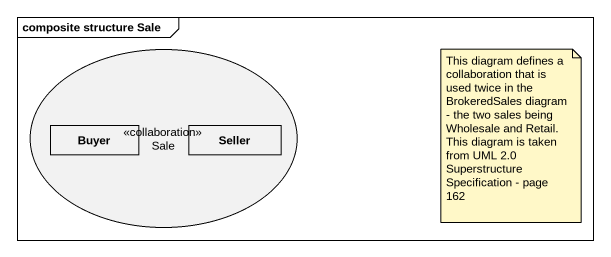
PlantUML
@startuml
mainframe composite structure Sale
allowmixing
hide circle
hide empty members
usecase Sale <<collaboration>>
class Buyer
class Seller
Buyer -right- Seller
note as N1
  This diagram defines a collaboration that is used twice in the BrokeredSales diagram - the two sales being Wholesale and Retail. This diagram is taken from UML 2.0 Superstructure Specification - page 162
end note
@enduml
